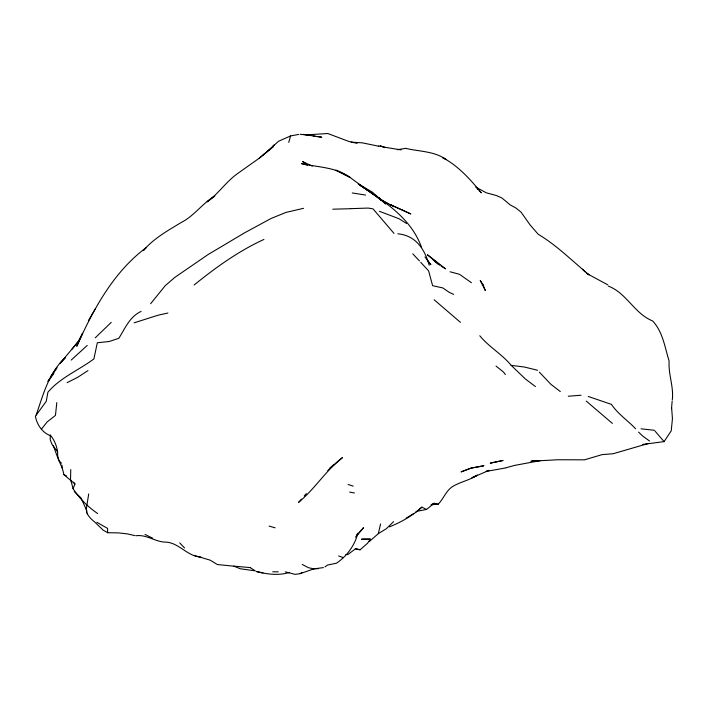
<?xml version="1.0" encoding="UTF-8"?>
<svg xmlns="http://www.w3.org/2000/svg" width="708" height="708" viewBox="0 0 708 708"><rect width="100%" height="100%" fill="white"/><g stroke="black" fill="none" stroke-linecap="round" stroke-linejoin="round"><path stroke-width="1.06" d="M141.078 311.405C129.502 316.839 125.166 328.273 118.847 338.282L109.236 341.495L97.315 342.761L93.898 358.921C78.809 370.187 60.18 377.647 47.905 392.241L46.241 401.321L35.4 416.286C36.975 424.88 42.542 433.022 51.029 435.942C55.33 441.571 57.817 448.73 57.702 455.775C58.932 462.342 62.985 467.811 63.764 474.528L74.968 483.971L73.048 488.644C79.234 498.299 88.04 506.99 97.686 513.548M50.365 434.8L50.197 439.756L52.127 444.606L57.755 451.934M70.517 480.75L70.765 469.546M672.29 400.002C673.901 386.789 668.21 374.267 669.122 361.053C664.803 347.203 662.927 331.972 652.634 320.945C634.412 313.706 626.677 292.997 608.278 286.067M671.494 408.702L672.149 401.241M56.799 402.613L55.463 415.419L47.17 421.897L41.453 429.137M88.712 493.936L86.624 506.884C84.978 513.574 90.279 518.415 94.907 522.185L103.094 530.097L107.616 532.717L118.431 532.885L127.493 533.912L135.051 535.655M369.213 541.62L378.329 533.664L380.568 523.955M288.74 142.379L290.652 135.918L298.696 134.431M36.197 414.959C43.241 394.586 48.781 372.514 65.508 357.513L59.861 363.585L78.004 341.849L82.606 333.185L76.791 346.318C93.058 309.785 113.351 272.129 146.016 247.765L143.697 250.198C153.884 238.392 167.805 230.587 181 222.622C194.045 216.099 202.32 203.426 214.834 195.966L207.214 201.807C218.515 193.603 226.215 181.62 237.605 173.548L259.314 158.158L273.536 146.388L259.314 158.158M370.302 539.133L361.85 538.894L361.514 539.478L370.302 539.133L367.576 543.231L360.133 549.78L355.434 548.877L347.725 554.638L345.858 554.47M95.553 308.467L88.403 320.627M356.434 535.558L357.876 533.177C354.752 545.487 346.947 556.072 336.512 563.205L327.512 565.055L324.963 566.896M642.74 444.438L664.086 441.624L671.228 430.836L672.441 418.685L671.609 407.569M51.144 375.824L56.959 367.647L47.94 381.453L53.888 373.435M71.65 349.593L78.004 341.849M431.022 504.733L438.217 504.176C443.456 498.83 445.659 491.662 451.81 487.007C459.864 481.918 469.439 480.36 477.413 475.13L471.758 477.838M355.469 537.142L363.54 527.681L356.469 535.797M150.609 303.732L165.256 285.66L174.743 277.456L208.01 254.588L244.871 232.666L271.031 218.498L285.873 212.444L303.537 208.32M301.413 499.158L298.59 502.361C314.892 488.936 325.857 470.439 342.451 457.607L329.822 468.457M304.236 495.954L306.352 493.547M263.925 154.3L263.137 155.132L278.58 141.228L290.652 135.918M327.786 470.705L334.008 464.448L329.645 468.395M95.226 337.849L111.245 322.361M393.595 521.637L386.294 528.734L378.329 533.664M272.315 146.662L274.217 144.919M87.243 345.407L71.207 360.071M415.534 512.38L421.88 507.149L426.517 509.459L434.172 503.291L438.217 504.176M421.88 507.149C412.578 515.769 401.241 522.088 389.497 526.858M194.116 284.997C215.736 267.509 238.507 251.092 263.925 239.454M285.297 571.869L295.147 574.383L300.174 573.657L301.882 572.453M87.978 370.611L77.641 377.346L67.083 382.674M406.153 518.185L413.658 513.539M472.776 477.404L489.078 470.342L486.157 471.431L504.901 468.059M300.174 573.657L313.786 568.887L323.388 567.595M432.225 503.901L434.172 503.291M134.139 322.821L158.043 315.219L167.929 313.016M505.388 467.953L514.654 465.404L540.602 460.572M647.97 443.597L613.119 453.74L602.101 454.616L584.534 459.828L557.7 459.757L530.911 461.253L538.443 460.581M417.41 511.211L426.517 509.459M289.298 572.489C278.324 575.781 267.058 574.232 256.207 571.533M378.373 146.264L380.382 145.928L385.072 147.609L380.382 145.928M397.303 149.698L405.905 148.308L407.082 148.68C420.065 151.521 434.792 151.423 445.96 159.406L442.403 157.521C458.129 165.707 470.236 179.266 481.281 192.815L479.829 191.328M538.788 460.527L532.469 461.209L538.638 460.598M568.294 396.232L581.011 395.241M350.575 208.656L368.24 208.072L373.045 208.878L394.002 233.392M332.778 209.196L350.336 208.718M312.874 568.728L318.237 568.683M272.713 571.807L278.262 571.816M136.078 535.726C147.016 534.266 155.981 542.558 166.769 542.133C179.814 543.629 187.753 556.515 200.806 557.01M479.776 335.751C488.936 346.991 502.007 354.115 511.185 365.355L524.495 367.054L537.629 370.275M351.195 142.166L362.169 142.821L378.824 146.229M234.33 566.232L217.356 564.542L210.126 560.152L194.072 555.382M641.05 428.818L654.351 430.278M300.157 134.281L305.475 134.901L327.857 133.529L348.743 141.414L357.08 143.37M303.378 134.387L321.759 137.219L317.414 136.6M306.564 135.051L309.821 135.52M313.078 135.98L315.246 136.29M352.257 192.965L365.558 195.054M383.382 147.016L401.109 149.901M349.628 492.104L354.398 492.963M256.933 571.586L262.978 572.914M313.786 568.887L308.334 567.666L302.228 564.426M355.248 548.62L360.133 549.78M307.617 165.212L301.493 163.61C317.945 167.353 335.884 167.026 350.097 177.425C361.823 186.408 374.39 194.381 385.692 203.869M397.834 233.808C415.755 235.49 424.614 249.021 429.198 265.199M450.093 271.784L459.474 274.288L471.457 282.731M611.429 404.365L588.198 396.453M269.137 526.106L275.147 527.832M348.106 484.493L353.195 486.113M379.311 211.267L398.949 218.692L406.516 223.48M338.654 555.948L343.46 557.639M453.66 294.404L449.155 292.289L442.881 287.952L432.623 285.696L428.606 270.863L420.72 262.305M312.272 166.159L302.458 161.486L306.13 163.84M387.78 203.621L380.284 199.532M394.037 206.709L379.488 198.921M145.007 534.416L152.645 538.222M63.764 474.528L66.543 476.006M96.828 522.256L107.607 528.433L107.616 532.717M607.8 284.846L586.481 273.315L589.012 274.819C572.285 260.995 556.638 245.198 538.222 234.286L530.124 224.949L521.008 212.09L516.088 208.143L510.017 204.754L501.866 197.957L496.379 195.532L486.299 192.806L475.696 187.089M358.372 184.009L372.142 192.01L385.736 203.886M441.234 266.19L445.633 268.872L427.428 254.765L439.88 265.075L433.084 259.703L438.588 264.58M358.31 184.027L381.789 200.293L378.833 197.523M366.841 189.815L359.053 184.496C383.488 200.975 410.861 217.737 421.357 246.933M649.581 441.031L642.705 436.057L638.589 432.101M612.402 423.411L586.242 401.082M535.416 386.541L525.433 379.019L511.185 365.355M496.043 366.08L503.476 372.027L505.344 374.541M477.183 188.549L478.829 189.903L477.227 188.381M74.296 491.582L80.951 497.857L87.022 511.203M560.311 391.551L550.939 384.347L539.328 372.125M434.119 299.741L460.457 322.361M61.525 463.244L58.835 460.66L53.321 445.774M582.445 269.217L585.135 271.952M179.735 542.939L184.549 547.93M664.086 441.624L654.935 430.977M412.799 253.836L419.419 260.907M611.491 404.436C618.066 414.207 627.792 420.481 635.651 428.791M427.313 260.464L430.871 264.695L424.968 256.951M73.623 482.254L74.968 483.971M86.81 512.813L87.597 513.902M70.818 480.104L73.048 488.644M61.853 465.138L62.41 468.05M462.067 471.466L461.058 471.917L471.165 468.094L483.812 465.775L471.165 468.094L462.067 471.466M493.343 462.448L490.228 463.182L503.096 460.483L493.343 462.448M250.092 567.568L233.79 566.152L240.375 568.798L255.261 570.825L250.092 567.568M402.702 210.232L390.152 204.594L410.808 213.949L402.702 210.232M344.973 174.761L335.866 170.141L350.097 177.425L344.973 174.761M483.068 284.793L480.236 280.439L485.343 290.59L483.068 284.793"/></g></svg>
